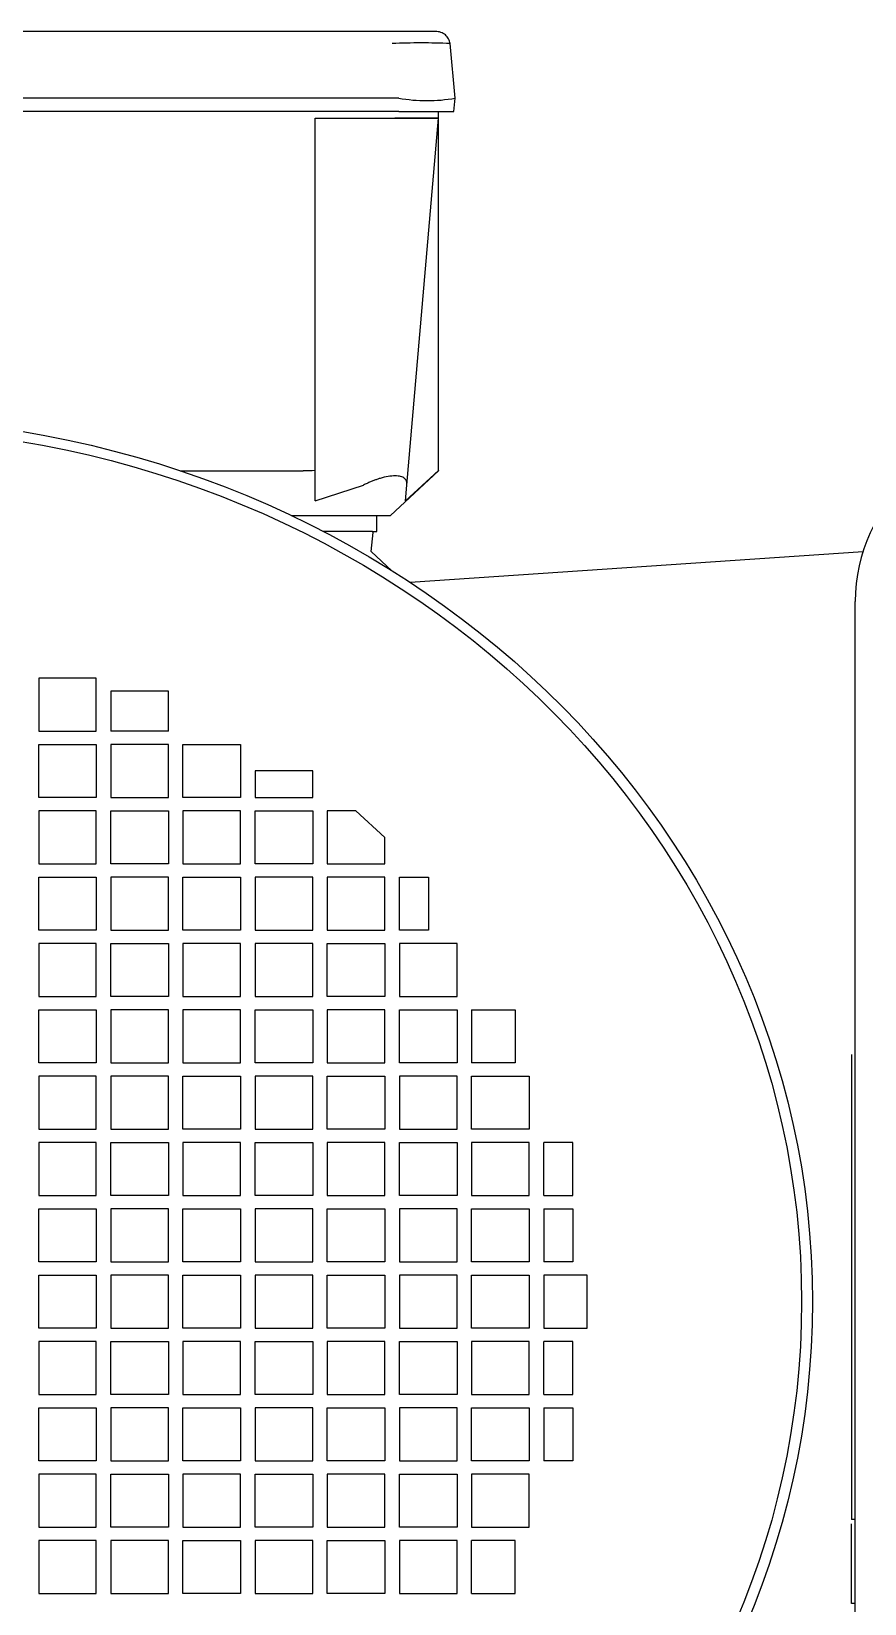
# Model space of a CAD drawing. Extents: x -1899985 to 1774885, y 556286 to 2175695.
# Drawn here: x -665856 to -665720.1, y 581512.6 to 581768.9 of the extents above; entities that cross this region are included whole.
import ezdxf

# ---------------------------------------------------------------- set-up
doc = ezdxf.new("R2010")
doc.units = 0
doc.header["$LTSCALE"] = 10
doc.header["$MEASUREMENT"] = 0
for name, color, linetype in [('20剖面图$0$JVOG4900B6S8', 7, 'Continuous'), ('20剖面图$0$N080101-0000152_', 7, 'Continuous'), ('20剖面图$0$N090403-0000263_', 7, 'Continuous'), ('20剖面图$0$S-SB', 21, 'Continuous'), ('A-LIN-V', 9, 'Continuous')]:
    doc.layers.add(name, color=color, linetype=linetype)

# ---------------------------------------------------------------- blocks, each defined once
blk = doc.blocks.new('20剖面图$0$rer34')
at = {"layer": '20剖面图$0$JVOG4900B6S8', "color": 1, "linetype": 'Continuous'}
for p, q in [((1598587.54, -75489.21), (1598424.89, -75489.21)), ((1598594.04, -75489.21), (1598587.54, -75489.21)), ((1598596.98, -75500.08), (1598596.2, -75491.19)), ((1598588.32, -75500.08), (1598424.11, -75500.08)), ((1598596.79, -75502.25), (1598596.98, -75500.09)), ((1598596.98, -75500.08), (1598596.98, -75500.09)), ((1598588.51, -75502.25), (1598423.92, -75502.25)), ((1598588.51, -75502.25), (1598596.79, -75502.25)), ((1598594.45, -75503.34), (1598594.45, -75502.25)), ((1598575.97, -75560.78), (1598575.97, -75503.34)), ((1598575.97, -75503.34), (1598587.93, -75503.34)), ((1598587.93, -75503.34), (1598587.95, -75503.34)), ((1598587.93, -75503.34), (1598594.45, -75503.34)), ((1598594.45, -75503.34), (1598587.95, -75503.34)), ((1598589.74, -75563.16), (1598594.45, -75503.34)), ((1598594.45, -75560.78), (1598594.45, -75503.34)), ((1598555.75, -75560.86), (1598574.2, -75560.86)), ((1598575.97, -75565.73), (1598575.97, -75560.78)), ((1598587.28, -75568.13), (1598594.45, -75560.86)), ((1598589.54, -75565.73), (1598594.45, -75560.78)), ((1598594.45, -75560.78), (1598594.45, -75560.86)), ((1598575.97, -75565.73), (1598583.24, -75563.16)), ((1598589.54, -75565.73), (1598589.74, -75563.16)), ((1598572.37, -75568.13), (1598574.2, -75568.13)), ((1598574.2, -75568.13), (1598587.28, -75568.13)), ((1598585.21, -75570.73), (1598585.21, -75568.13)), ((1598584.52, -75570.73), (1598577.21, -75570.73)), ((1598584.38, -75574), (1598584.66, -75570.88)), ((1598584.52, -75570.73), (1598585.21, -75570.73)), ((1598587.49, -75577.12), (1598584.38, -75574)), ((1598658.12, -75574.04), (1598590.23, -75579.03)), ((1598543.17, -75594.62), (1598534.53, -75594.62)), ((1598534.53, -75594.62), (1598534.53, -75603.26)), ((1598543.17, -75603.26), (1598543.17, -75594.62)), ((1598553.99, -75596.74), (1598545.35, -75596.74)), ((1598545.35, -75596.74), (1598545.35, -75603.26)), ((1598553.99, -75603.26), (1598553.99, -75596.74)), ((1598534.53, -75603.26), (1598543.17, -75603.26)), ((1598553.99, -75603.26), (1598545.35, -75603.26)), ((1598534.53, -75605.44), (1598543.17, -75605.44)), ((1598534.53, -75614.08), (1598534.53, -75605.44)), ((1598543.17, -75605.44), (1598543.17, -75614.08)), ((1598545.35, -75605.44), (1598545.35, -75614.08)), ((1598553.99, -75605.44), (1598545.35, -75605.44)), ((1598553.99, -75614.08), (1598553.99, -75605.44)), ((1598556.16, -75605.44), (1598564.8, -75605.44)), ((1598556.16, -75614.08), (1598556.16, -75605.44)), ((1598564.8, -75605.44), (1598564.8, -75614.08)), ((1598575.62, -75609.73), (1598566.98, -75609.73)), ((1598566.98, -75609.73), (1598566.98, -75614.08)), ((1598575.62, -75614.08), (1598575.62, -75609.73)), ((1598543.17, -75614.08), (1598534.53, -75614.08)), ((1598543.17, -75616.25), (1598534.53, -75616.25)), ((1598534.53, -75616.25), (1598534.53, -75624.89)), ((1598543.17, -75624.89), (1598543.17, -75616.25)), ((1598545.35, -75614.08), (1598553.99, -75614.08)), ((1598545.35, -75624.89), (1598545.35, -75616.25)), ((1598545.35, -75616.25), (1598553.99, -75616.25)), ((1598553.99, -75616.25), (1598553.99, -75624.89)), ((1598564.8, -75614.08), (1598556.16, -75614.08)), ((1598556.16, -75616.25), (1598556.16, -75624.89)), ((1598564.8, -75616.25), (1598556.16, -75616.25)), ((1598564.8, -75624.89), (1598564.8, -75616.25)), ((1598566.98, -75614.08), (1598575.62, -75614.08)), ((1598566.98, -75624.89), (1598566.98, -75616.25)), ((1598566.98, -75616.25), (1598575.62, -75616.25)), ((1598575.62, -75616.25), (1598575.62, -75624.89)), ((1598582.09, -75616.25), (1598577.79, -75616.25)), ((1598577.79, -75616.25), (1598577.79, -75624.89)), ((1598586.43, -75620.6), (1598582.09, -75616.25)), ((1598586.43, -75624.89), (1598586.43, -75620.6)), ((1598534.53, -75624.89), (1598543.17, -75624.89)), ((1598553.99, -75624.89), (1598545.35, -75624.89)), ((1598556.16, -75624.89), (1598564.8, -75624.89)), ((1598575.62, -75624.89), (1598566.98, -75624.89)), ((1598577.79, -75624.89), (1598586.43, -75624.89)), ((1598534.53, -75627.07), (1598543.17, -75627.07)), ((1598534.53, -75635.71), (1598534.53, -75627.07)), ((1598543.17, -75627.07), (1598543.17, -75635.71)), ((1598553.99, -75627.07), (1598545.35, -75627.07)), ((1598545.35, -75627.07), (1598545.35, -75635.71)), ((1598553.99, -75635.71), (1598553.99, -75627.07)), ((1598556.16, -75627.07), (1598564.8, -75627.07)), ((1598556.16, -75635.71), (1598556.16, -75627.07)), ((1598564.8, -75627.07), (1598564.8, -75635.71)), ((1598566.98, -75627.07), (1598566.98, -75635.71)), ((1598575.62, -75627.07), (1598566.98, -75627.07)), ((1598575.62, -75635.71), (1598575.62, -75627.07)), ((1598586.43, -75627.07), (1598577.79, -75627.07)), ((1598577.79, -75627.07), (1598577.79, -75635.71)), ((1598586.43, -75635.71), (1598586.43, -75627.07)), ((1598588.61, -75635.71), (1598588.61, -75627.07)), ((1598588.61, -75627.07), (1598592.96, -75627.07)), ((1598592.96, -75627.07), (1598592.96, -75635.71)), ((1598543.17, -75635.71), (1598534.53, -75635.71)), ((1598545.35, -75635.71), (1598553.99, -75635.71)), ((1598564.8, -75635.71), (1598556.16, -75635.71)), ((1598566.98, -75635.71), (1598575.62, -75635.71)), ((1598577.79, -75635.71), (1598586.43, -75635.71)), ((1598592.96, -75635.71), (1598588.61, -75635.71)), ((1598543.17, -75637.88), (1598534.53, -75637.88)), ((1598534.53, -75637.88), (1598534.53, -75646.53)), ((1598543.17, -75646.53), (1598543.17, -75637.88)), ((1598545.35, -75646.53), (1598545.35, -75637.88)), ((1598545.35, -75637.88), (1598553.99, -75637.88)), ((1598553.99, -75637.88), (1598553.99, -75646.53)), ((1598564.8, -75637.88), (1598556.16, -75637.88)), ((1598556.16, -75637.88), (1598556.16, -75646.53)), ((1598564.8, -75646.53), (1598564.8, -75637.88)), ((1598575.62, -75637.88), (1598566.98, -75637.88)), ((1598566.98, -75637.88), (1598566.98, -75646.53)), ((1598575.62, -75646.53), (1598575.62, -75637.88)), ((1598577.79, -75637.88), (1598586.43, -75637.88)), ((1598577.79, -75646.53), (1598577.79, -75637.88)), ((1598586.43, -75637.88), (1598586.43, -75646.53)), ((1598597.25, -75637.88), (1598588.61, -75637.88)), ((1598588.61, -75637.88), (1598588.61, -75646.53)), ((1598597.25, -75646.53), (1598597.25, -75637.88)), ((1598534.53, -75646.53), (1598543.17, -75646.53)), ((1598553.99, -75646.53), (1598545.35, -75646.53)), ((1598556.16, -75646.53), (1598564.8, -75646.53)), ((1598566.98, -75646.53), (1598575.62, -75646.53)), ((1598586.43, -75646.53), (1598577.79, -75646.53)), ((1598588.61, -75646.53), (1598597.25, -75646.53)), ((1598534.53, -75648.7), (1598543.17, -75648.7)), ((1598534.53, -75657.34), (1598534.53, -75648.7)), ((1598543.17, -75648.7), (1598543.17, -75657.34)), ((1598553.99, -75648.7), (1598545.35, -75648.7)), ((1598545.35, -75648.7), (1598545.35, -75657.34)), ((1598553.99, -75657.34), (1598553.99, -75648.7)), ((1598564.8, -75648.7), (1598556.16, -75648.7)), ((1598556.16, -75648.7), (1598556.16, -75657.34)), ((1598564.8, -75657.34), (1598564.8, -75648.7)), ((1598566.98, -75657.34), (1598566.98, -75648.7)), ((1598566.98, -75648.7), (1598575.62, -75648.7)), ((1598575.62, -75648.7), (1598575.62, -75657.34)), ((1598577.79, -75648.7), (1598577.79, -75657.34)), ((1598586.43, -75648.7), (1598577.79, -75648.7)), ((1598586.43, -75657.34), (1598586.43, -75648.7)), ((1598588.61, -75648.7), (1598597.25, -75648.7)), ((1598588.61, -75657.34), (1598588.61, -75648.7)), ((1598597.25, -75648.7), (1598597.25, -75657.34)), ((1598599.42, -75648.7), (1598605.95, -75648.7)), ((1598599.42, -75648.7), (1598599.42, -75657.34)), ((1598605.95, -75648.7), (1598605.95, -75657.34)), ((1598543.17, -75657.34), (1598534.53, -75657.34)), ((1598545.35, -75657.34), (1598553.99, -75657.34)), ((1598556.16, -75657.34), (1598564.8, -75657.34)), ((1598575.62, -75657.34), (1598566.98, -75657.34)), ((1598577.79, -75657.34), (1598586.43, -75657.34)), ((1598597.25, -75657.34), (1598588.61, -75657.34)), ((1598605.95, -75657.34), (1598599.42, -75657.34)), ((1598543.17, -75659.52), (1598534.53, -75659.52)), ((1598534.53, -75659.52), (1598534.53, -75668.16)), ((1598543.17, -75668.16), (1598543.17, -75659.52)), ((1598553.99, -75659.52), (1598545.35, -75659.52)), ((1598545.35, -75659.52), (1598545.35, -75668.16)), ((1598553.99, -75668.16), (1598553.99, -75659.52)), ((1598556.16, -75659.52), (1598564.8, -75659.52)), ((1598556.16, -75668.16), (1598556.16, -75659.52)), ((1598564.8, -75659.52), (1598564.8, -75668.16)), ((1598566.98, -75659.52), (1598566.98, -75668.16)), ((1598575.62, -75659.52), (1598566.98, -75659.52)), ((1598575.62, -75668.16), (1598575.62, -75659.52)), ((1598577.79, -75659.52), (1598586.43, -75659.52)), ((1598577.79, -75668.16), (1598577.79, -75659.52)), ((1598586.43, -75659.52), (1598586.43, -75668.16)), ((1598597.25, -75659.52), (1598588.61, -75659.52)), ((1598588.61, -75659.52), (1598588.61, -75668.16)), ((1598597.25, -75668.16), (1598597.25, -75659.52)), ((1598599.42, -75659.52), (1598608.07, -75659.52)), ((1598599.42, -75668.16), (1598599.42, -75659.52)), ((1598608.07, -75659.52), (1598608.07, -75668.16)), ((1598534.53, -75668.16), (1598543.17, -75668.16)), ((1598545.35, -75668.16), (1598553.99, -75668.16)), ((1598564.8, -75668.16), (1598556.16, -75668.16)), ((1598566.98, -75668.16), (1598575.62, -75668.16)), ((1598586.43, -75668.16), (1598577.79, -75668.16)), ((1598588.61, -75668.16), (1598597.25, -75668.16)), ((1598608.07, -75668.16), (1598599.42, -75668.16)), ((1598543.17, -75670.33), (1598534.53, -75670.33)), ((1598534.53, -75670.33), (1598534.53, -75678.97)), ((1598543.17, -75678.97), (1598543.17, -75670.33)), ((1598545.35, -75678.97), (1598545.35, -75670.33)), ((1598545.35, -75670.33), (1598553.99, -75670.33)), ((1598553.99, -75670.33), (1598553.99, -75678.97)), ((1598564.8, -75670.33), (1598556.16, -75670.33)), ((1598556.16, -75670.33), (1598556.16, -75678.97)), ((1598564.8, -75678.97), (1598564.8, -75670.33)), ((1598566.98, -75670.33), (1598575.62, -75670.33)), ((1598566.98, -75678.97), (1598566.98, -75670.33)), ((1598575.62, -75670.33), (1598575.62, -75678.97)), ((1598586.43, -75670.33), (1598577.79, -75670.33)), ((1598577.79, -75670.33), (1598577.79, -75678.97)), ((1598586.43, -75678.97), (1598586.43, -75670.33)), ((1598588.61, -75670.33), (1598597.25, -75670.33)), ((1598588.61, -75678.97), (1598588.61, -75670.33)), ((1598597.25, -75670.33), (1598597.25, -75678.97)), ((1598608.07, -75670.33), (1598599.42, -75670.33)), ((1598599.42, -75670.33), (1598599.42, -75678.97)), ((1598608.07, -75678.97), (1598608.07, -75670.33)), ((1598610.24, -75678.97), (1598610.24, -75670.33)), ((1598614.59, -75670.33), (1598610.24, -75670.33)), ((1598614.59, -75678.97), (1598614.59, -75670.33)), ((1598534.53, -75678.97), (1598543.17, -75678.97)), ((1598553.99, -75678.97), (1598545.35, -75678.97)), ((1598556.16, -75678.97), (1598564.8, -75678.97)), ((1598575.62, -75678.97), (1598566.98, -75678.97)), ((1598577.79, -75678.97), (1598586.43, -75678.97)), ((1598597.25, -75678.97), (1598588.61, -75678.97)), ((1598599.42, -75678.97), (1598608.07, -75678.97)), ((1598610.24, -75678.97), (1598614.59, -75678.97)), ((1598534.53, -75681.15), (1598543.17, -75681.15)), ((1598534.53, -75689.79), (1598534.53, -75681.15)), ((1598543.17, -75681.15), (1598543.17, -75689.79)), ((1598545.35, -75681.15), (1598545.35, -75689.79)), ((1598553.99, -75681.15), (1598545.35, -75681.15)), ((1598553.99, -75689.79), (1598553.99, -75681.15)), ((1598556.16, -75689.79), (1598556.16, -75681.15)), ((1598556.16, -75681.15), (1598564.8, -75681.15)), ((1598564.8, -75681.15), (1598564.8, -75689.79)), ((1598575.62, -75681.15), (1598566.98, -75681.15)), ((1598566.98, -75681.15), (1598566.98, -75689.79)), ((1598575.62, -75689.79), (1598575.62, -75681.15)), ((1598577.79, -75681.15), (1598586.43, -75681.15)), ((1598577.79, -75689.79), (1598577.79, -75681.15)), ((1598586.43, -75681.15), (1598586.43, -75689.79)), ((1598597.25, -75681.15), (1598588.61, -75681.15)), ((1598588.61, -75681.15), (1598588.61, -75689.79)), ((1598597.25, -75689.79), (1598597.25, -75681.15)), ((1598599.42, -75681.15), (1598608.07, -75681.15)), ((1598599.42, -75689.79), (1598599.42, -75681.15)), ((1598608.07, -75681.15), (1598608.07, -75689.79)), ((1598610.24, -75681.15), (1598614.59, -75681.15)), ((1598610.24, -75681.15), (1598610.24, -75689.79)), ((1598614.59, -75681.15), (1598614.59, -75689.79)), ((1598543.17, -75689.79), (1598534.53, -75689.79)), ((1598545.35, -75689.79), (1598553.99, -75689.79)), ((1598564.8, -75689.79), (1598556.16, -75689.79)), ((1598566.98, -75689.79), (1598575.62, -75689.79)), ((1598586.43, -75689.79), (1598577.79, -75689.79)), ((1598588.61, -75689.79), (1598597.25, -75689.79)), ((1598608.07, -75689.79), (1598599.42, -75689.79)), ((1598614.59, -75689.79), (1598610.24, -75689.79)), ((1598534.53, -75691.96), (1598543.17, -75691.96)), ((1598534.53, -75700.6), (1598534.53, -75691.96)), ((1598543.17, -75691.96), (1598543.17, -75700.6)), ((1598553.99, -75691.96), (1598545.35, -75691.96)), ((1598545.35, -75691.96), (1598545.35, -75700.6)), ((1598553.99, -75700.6), (1598553.99, -75691.96)), ((1598556.16, -75691.96), (1598564.8, -75691.96)), ((1598556.16, -75700.6), (1598556.16, -75691.96)), ((1598564.8, -75691.96), (1598564.8, -75700.6)), ((1598566.98, -75691.96), (1598566.98, -75700.6)), ((1598575.62, -75691.96), (1598566.98, -75691.96)), ((1598575.62, -75700.6), (1598575.62, -75691.96)), ((1598577.79, -75691.96), (1598586.43, -75691.96)), ((1598577.79, -75700.6), (1598577.79, -75691.96)), ((1598586.43, -75691.96), (1598586.43, -75700.6)), ((1598597.25, -75691.96), (1598588.61, -75691.96)), ((1598588.61, -75691.96), (1598588.61, -75700.6)), ((1598597.25, -75700.6), (1598597.25, -75691.96)), ((1598599.42, -75691.96), (1598608.07, -75691.96)), ((1598599.42, -75700.6), (1598599.42, -75691.96)), ((1598608.07, -75691.96), (1598608.07, -75700.6)), ((1598616.76, -75691.96), (1598610.24, -75691.96)), ((1598610.24, -75691.96), (1598610.24, -75700.6)), ((1598616.76, -75700.6), (1598616.76, -75691.96)), ((1598543.17, -75700.6), (1598534.53, -75700.6)), ((1598545.35, -75700.6), (1598553.99, -75700.6)), ((1598564.8, -75700.6), (1598556.16, -75700.6)), ((1598566.98, -75700.6), (1598575.62, -75700.6)), ((1598586.43, -75700.6), (1598577.79, -75700.6)), ((1598588.61, -75700.6), (1598597.25, -75700.6)), ((1598608.07, -75700.6), (1598599.42, -75700.6)), ((1598610.24, -75700.6), (1598616.76, -75700.6)), ((1598543.17, -75702.78), (1598534.53, -75702.78)), ((1598534.53, -75702.78), (1598534.53, -75711.42)), ((1598543.17, -75711.42), (1598543.17, -75702.78)), ((1598545.35, -75702.78), (1598553.99, -75702.78)), ((1598545.35, -75711.42), (1598545.35, -75702.78)), ((1598553.99, -75702.78), (1598553.99, -75711.42)), ((1598564.8, -75702.78), (1598556.16, -75702.78)), ((1598556.16, -75702.78), (1598556.16, -75711.42)), ((1598564.8, -75711.42), (1598564.8, -75702.78)), ((1598566.98, -75702.78), (1598575.62, -75702.78)), ((1598566.98, -75711.42), (1598566.98, -75702.78)), ((1598575.62, -75702.78), (1598575.62, -75711.42)), ((1598586.43, -75702.78), (1598577.79, -75702.78)), ((1598577.79, -75702.78), (1598577.79, -75711.42)), ((1598586.43, -75711.42), (1598586.43, -75702.78)), ((1598588.61, -75702.78), (1598597.25, -75702.78)), ((1598588.61, -75711.42), (1598588.61, -75702.78)), ((1598597.25, -75702.78), (1598597.25, -75711.42)), ((1598608.07, -75702.78), (1598599.42, -75702.78)), ((1598599.42, -75702.78), (1598599.42, -75711.42)), ((1598608.07, -75711.42), (1598608.07, -75702.78)), ((1598610.24, -75711.42), (1598610.24, -75702.78)), ((1598614.59, -75702.78), (1598610.24, -75702.78)), ((1598614.59, -75711.42), (1598614.59, -75702.78)), ((1598534.53, -75711.42), (1598543.17, -75711.42)), ((1598553.99, -75711.42), (1598545.35, -75711.42)), ((1598556.16, -75711.42), (1598564.8, -75711.42)), ((1598575.62, -75711.42), (1598566.98, -75711.42)), ((1598577.79, -75711.42), (1598586.43, -75711.42)), ((1598597.25, -75711.42), (1598588.61, -75711.42)), ((1598599.42, -75711.42), (1598608.07, -75711.42)), ((1598610.24, -75711.42), (1598614.59, -75711.42)), ((1598534.53, -75722.24), (1598534.53, -75713.59)), ((1598534.53, -75713.59), (1598543.17, -75713.59)), ((1598543.17, -75713.59), (1598543.17, -75722.24)), ((1598553.99, -75713.59), (1598545.35, -75713.59)), ((1598545.35, -75713.59), (1598545.35, -75722.24)), ((1598553.99, -75722.24), (1598553.99, -75713.59)), ((1598556.16, -75722.24), (1598556.16, -75713.59)), ((1598556.16, -75713.59), (1598564.8, -75713.59)), ((1598564.8, -75713.59), (1598564.8, -75722.24)), ((1598566.98, -75713.59), (1598566.98, -75722.24)), ((1598575.62, -75713.59), (1598566.98, -75713.59)), ((1598575.62, -75722.24), (1598575.62, -75713.59)), ((1598577.79, -75713.59), (1598586.43, -75713.59)), ((1598577.79, -75722.24), (1598577.79, -75713.59)), ((1598586.43, -75713.59), (1598586.43, -75722.24)), ((1598597.25, -75713.59), (1598588.61, -75713.59)), ((1598588.61, -75713.59), (1598588.61, -75722.24)), ((1598597.25, -75722.24), (1598597.25, -75713.59)), ((1598599.42, -75722.24), (1598599.42, -75713.59)), ((1598599.42, -75713.59), (1598608.07, -75713.59)), ((1598608.07, -75713.59), (1598608.07, -75722.24)), ((1598610.24, -75713.59), (1598614.59, -75713.59)), ((1598610.24, -75713.59), (1598610.24, -75722.24)), ((1598614.59, -75713.59), (1598614.59, -75722.24)), ((1598543.17, -75722.24), (1598534.53, -75722.24)), ((1598545.35, -75722.24), (1598553.99, -75722.24)), ((1598564.8, -75722.24), (1598556.16, -75722.24)), ((1598566.98, -75722.24), (1598575.62, -75722.24)), ((1598586.43, -75722.24), (1598577.79, -75722.24)), ((1598588.61, -75722.24), (1598597.25, -75722.24)), ((1598608.07, -75722.24), (1598599.42, -75722.24)), ((1598614.59, -75722.24), (1598610.24, -75722.24)), ((1598543.17, -75724.41), (1598534.53, -75724.41)), ((1598534.53, -75724.41), (1598534.53, -75733.05)), ((1598543.17, -75733.05), (1598543.17, -75724.41)), ((1598545.35, -75733.05), (1598545.35, -75724.41)), ((1598545.35, -75724.41), (1598553.99, -75724.41)), ((1598553.99, -75724.41), (1598553.99, -75733.05)), ((1598564.8, -75724.41), (1598556.16, -75724.41)), ((1598556.16, -75724.41), (1598556.16, -75733.05)), ((1598564.8, -75733.05), (1598564.8, -75724.41)), ((1598566.98, -75724.41), (1598575.62, -75724.41)), ((1598566.98, -75733.05), (1598566.98, -75724.41)), ((1598575.62, -75724.41), (1598575.62, -75733.05)), ((1598586.43, -75724.41), (1598577.79, -75724.41)), ((1598577.79, -75724.41), (1598577.79, -75733.05)), ((1598586.43, -75733.05), (1598586.43, -75724.41)), ((1598588.61, -75724.41), (1598597.25, -75724.41)), ((1598588.61, -75733.05), (1598588.61, -75724.41)), ((1598597.25, -75724.41), (1598597.25, -75733.05)), ((1598599.42, -75724.41), (1598599.42, -75733.05)), ((1598608.07, -75724.41), (1598599.42, -75724.41)), ((1598608.07, -75733.05), (1598608.07, -75724.41)), ((1598534.53, -75733.05), (1598543.17, -75733.05)), ((1598553.99, -75733.05), (1598545.35, -75733.05)), ((1598556.16, -75733.05), (1598564.8, -75733.05)), ((1598575.62, -75733.05), (1598566.98, -75733.05)), ((1598577.79, -75733.05), (1598586.43, -75733.05)), ((1598597.25, -75733.05), (1598588.61, -75733.05)), ((1598599.42, -75733.05), (1598608.07, -75733.05)), ((1598534.53, -75735.23), (1598534.53, -75743.87)), ((1598543.17, -75735.23), (1598534.53, -75735.23)), ((1598543.17, -75743.87), (1598543.17, -75735.23)), ((1598553.99, -75735.23), (1598545.35, -75735.23)), ((1598545.35, -75735.23), (1598545.35, -75743.87)), ((1598553.99, -75743.87), (1598553.99, -75735.23)), ((1598556.16, -75735.23), (1598564.8, -75735.23)), ((1598556.16, -75743.87), (1598556.16, -75735.23)), ((1598564.8, -75735.23), (1598564.8, -75743.87)), ((1598575.62, -75735.23), (1598566.98, -75735.23)), ((1598566.98, -75735.23), (1598566.98, -75743.87)), ((1598575.62, -75743.87), (1598575.62, -75735.23)), ((1598577.79, -75735.23), (1598586.43, -75735.23)), ((1598577.79, -75743.87), (1598577.79, -75735.23)), ((1598586.43, -75735.23), (1598586.43, -75743.87)), ((1598597.25, -75735.23), (1598588.61, -75735.23)), ((1598588.61, -75735.23), (1598588.61, -75743.87)), ((1598597.25, -75743.87), (1598597.25, -75735.23)), ((1598605.95, -75735.23), (1598599.42, -75735.23)), ((1598599.42, -75743.87), (1598599.42, -75735.23)), ((1598605.95, -75743.87), (1598605.95, -75735.23)), ((1598534.53, -75743.87), (1598543.17, -75743.87)), ((1598545.35, -75743.87), (1598553.99, -75743.87)), ((1598564.8, -75743.87), (1598556.16, -75743.87)), ((1598566.98, -75743.87), (1598575.62, -75743.87)), ((1598586.43, -75743.87), (1598577.79, -75743.87)), ((1598588.61, -75743.87), (1598597.25, -75743.87)), ((1598599.42, -75743.87), (1598605.95, -75743.87))]:
    blk.add_line(p, q, dxfattribs=at)
for radius in [144.14, 142.51]:
    blk.add_circle((1598506.4, -75696.28), radius, dxfattribs=at)
for centre, radius, start, end in [((1598591.87, -75574.31), 83.23, 87.0168, 92.9832), ((1598592.74, -75477.35), 23.13, 259.4431, 280.5483), ((1598584.52, -75570.87), 0.136, 355, 90)]:
    blk.add_arc(centre, radius, start, end, dxfattribs=at)
at = {"layer": '20剖面图$0$JVOG4900B6S8', "color": 1, "linetype": 'Continuous', "extrusion": (0, 0, -1)}
blk.add_ellipse((1598592.61, -75549.97), major_axis=(-4.43, 49.88), ratio=0.173643, start_param=0.015429, end_param=0.037104, dxfattribs=at)
at = {"layer": '20剖面图$0$JVOG4900B6S8', "color": 1, "linetype": 'Continuous'}
for points, knots in [([(1598596.2, -75491.19), (1598596.18, -75490.93), (1598596.1, -75490.66), (1598595.87, -75490.18), (1598595.7, -75489.96), (1598595.31, -75489.6), (1598595.07, -75489.46), (1598594.57, -75489.26), (1598594.3, -75489.21), (1598594.04, -75489.21)], [0, 0, 0, 0, 0.25, 0.25, 0.5, 0.5, 0.75, 0.75, 1, 1, 1, 1]), ([(1598589.74, -75563.16), (1598589.75, -75563.11), (1598589.75, -75563.02), (1598589.75, -75562.89), (1598589.73, -75562.76), (1598589.71, -75562.65), (1598589.68, -75562.53), (1598589.64, -75562.43), (1598589.59, -75562.33), (1598589.53, -75562.24), (1598589.46, -75562.16), (1598589.27, -75561.96), (1598588.85, -75561.73), (1598588, -75561.63), (1598586.93, -75561.73), (1598585.97, -75561.98), (1598585.24, -75562.24), (1598584.76, -75562.43), (1598584.26, -75562.64), (1598583.75, -75562.89), (1598583.41, -75563.07), (1598583.24, -75563.16)], [0, 0, 0, 0, 0.026889, 0.053327, 0.079326, 0.104899, 0.130059, 0.154819, 0.179193, 0.203198, 0.226848, 0.25016, 0.377028, 0.499166, 0.621807, 0.749182, 0.796258, 0.844759, 0.894809, 0.946521, 1, 1, 1, 1])]:
    blk.add_open_spline(points, degree=3, knots=knots, dxfattribs=at)
blk.add_open_spline([(1598575.97, -75560.78), (1598575.38, -75560.83), (1598574.79, -75560.86), (1598574.2, -75560.86)], degree=3, dxfattribs=at)
at = {"layer": '20剖面图$0$N080101-0000152_', "color": 1, "linetype": 'Continuous'}
for p, q in [((1598656.41, -75656), (1598656.41, -75731.79)), ((1598656.95, -75731.79), (1598656.41, -75731.79)), ((1598656.41, -75745.52), (1598656.41, -75732.52)), ((1598656.95, -75745.52), (1598656.41, -75745.52))]:
    blk.add_line(p, q, dxfattribs=at)
at = {"layer": '20剖面图$0$N090403-0000263_', "color": 1, "linetype": 'Continuous'}
blk.add_line((1598656.95, -75903.9), (1598656.95, -75582.15), dxfattribs=at)
blk.add_arc((1598685.76, -75582.15), 28.81, 90, 180, dxfattribs=at)
blk = doc.blocks.new('20剖面图')
at = {"layer": '20剖面图$0$S-SB', "xscale": 1.087878787878788}
blk.add_blockref('20剖面图$0$rer34', (-2404866.65, 657258.07), dxfattribs=at)

msp = doc.modelspace()

# ---------------------------------------------------------------- block references
at = {"layer": 'A-LIN-V'}
msp.add_blockref('20剖面图', (0, 0), dxfattribs=at)

doc.saveas('drawing.dxf')
